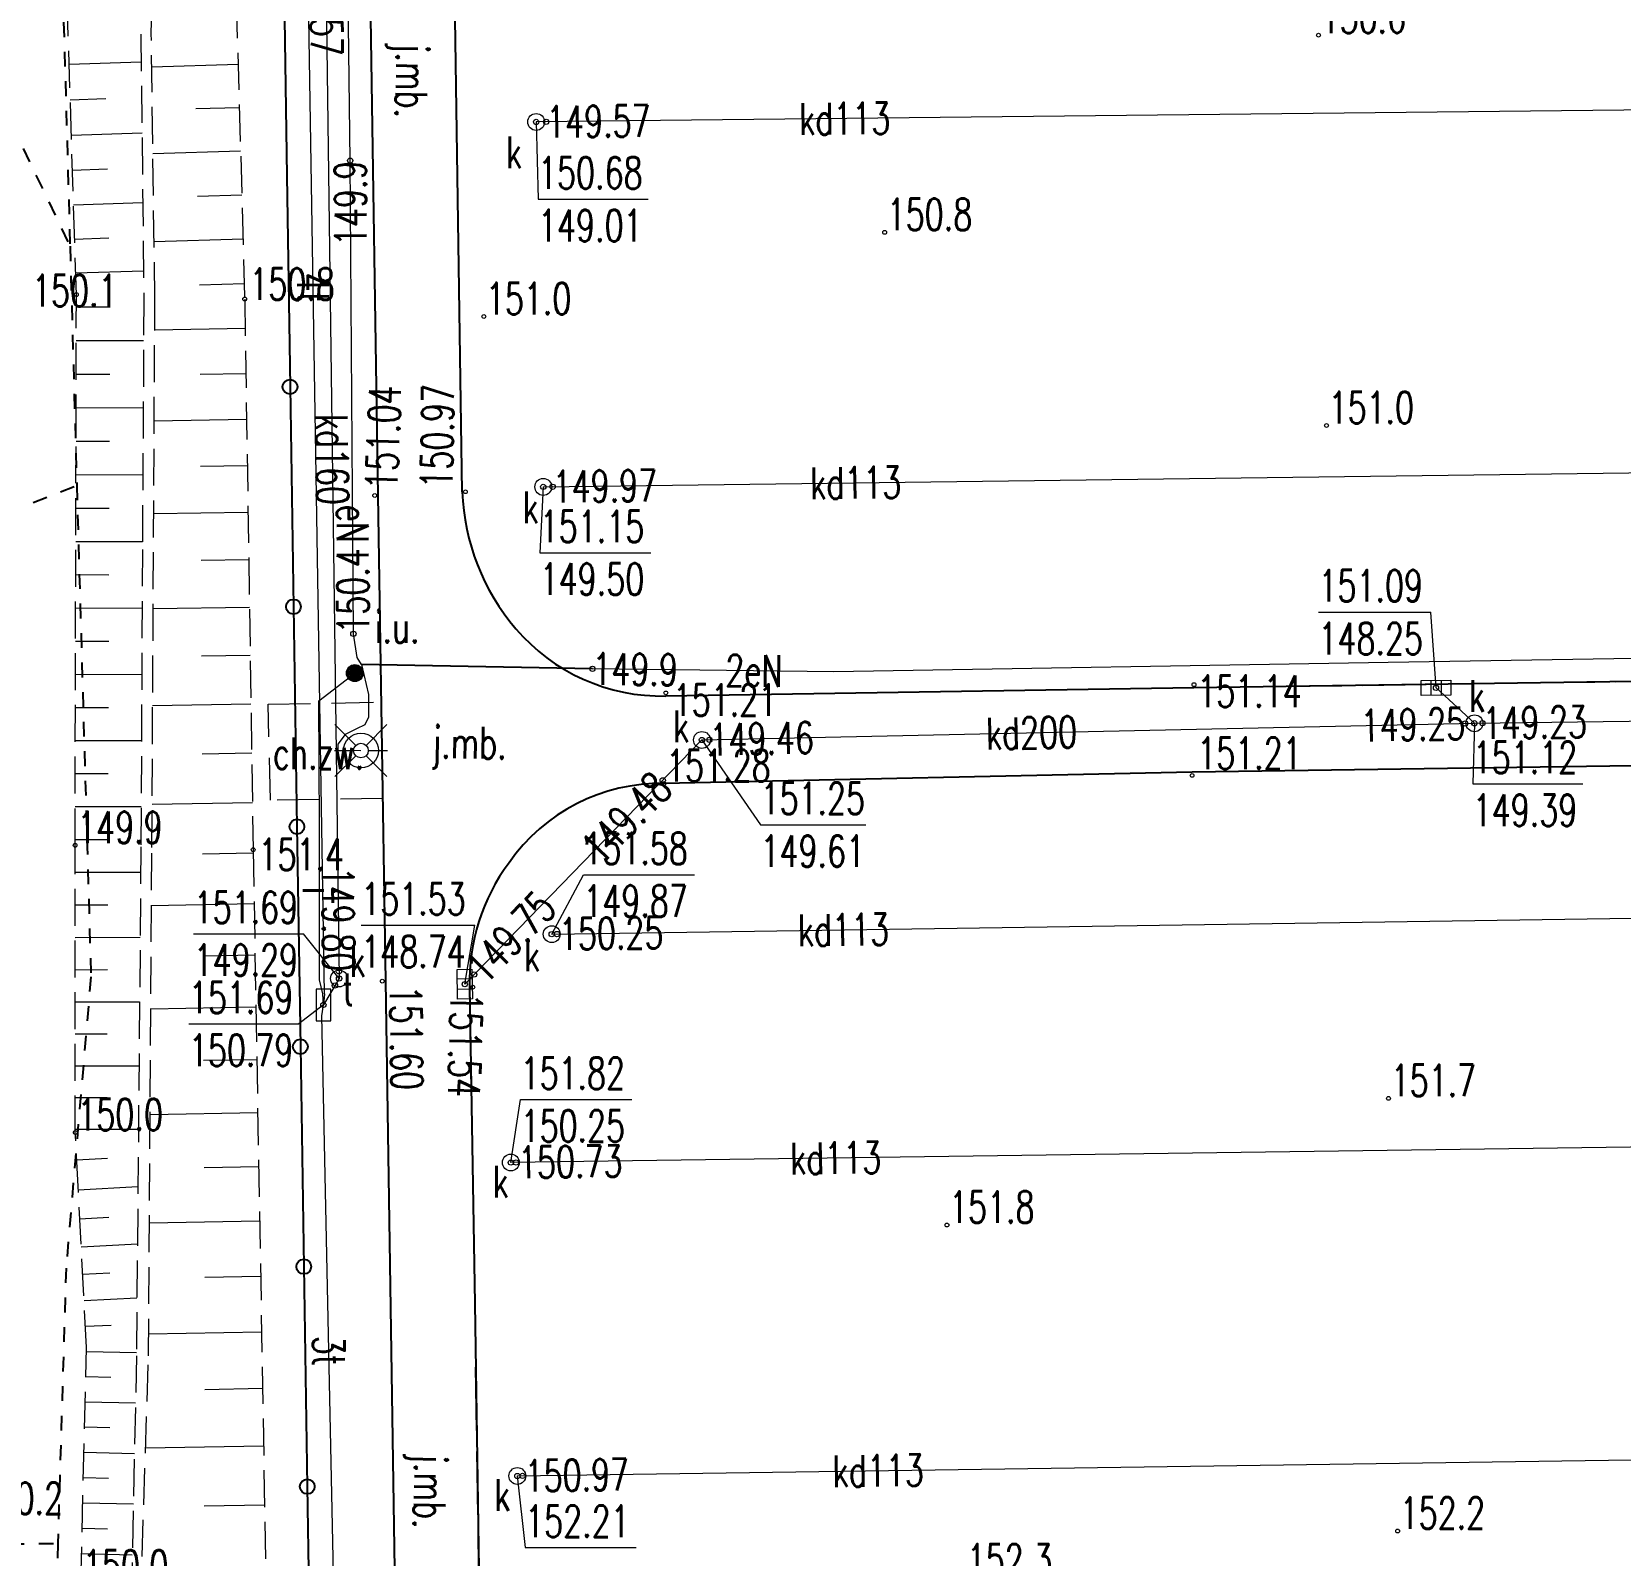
# Model space of a CAD drawing. Header units: metres. Extents: x 7583802 to 7586368, y 5958992 to 5960558.
# Drawn here: x 7585708.2 to 7585783.5, y 5959279.8 to 5959352 of the extents above; entities that cross this region are included whole.
import ezdxf
from ezdxf.enums import TextEntityAlignment as Align

# ---------------------------------------------------------------- set-up
doc = ezdxf.new("R2010")
doc.units = ezdxf.units.M
for name, pattern in [('1', [0]), ('2', [3, 2, -1]), ('3_1', [0]), ('3_BUBZ02', [2.45, 1.75, -0.7]), ('3_BUBZ02G', [2.45, 1.75, -0.7]), ('3_KTCR02', [3, 2, -1]), ('3_KTJZ01', [4, 3, -1]), ('3_KTKR01', [0]), ('4_1', [0]), ('4_SUOP03_13', [0]), ('4_SUPE_01', [0]), ('4_SUPI_01', [0]), ('4_SUPK_01', [0]), ('4_SUPT_01', [0]), ('BUF', [0]), ('GUZ', [1.4, 0.7, -0.7])]:
    doc.linetypes.add(name, pattern=pattern)
doc.layers.get('0').update_dxf_attribs({"color": 250, "linetype": 'CONTINUOUS', "lineweight": 100})
for name, color, linetype, lineweight in [('BUBZ_L_1', 7, '3_BUBZ02', 18), ('EBTPO_L_2', 7, '1', 18), ('KONTURY_L_0', 114, '2', 25), ('KTCR_E_T_1', 7, 'CONTINUOUS', 15), ('KTCR_L_1', 7, '3_KTCR02', 18), ('KTJZ_E_T_0', 7, 'CONTINUOUS', 15), ('KTJZ_L_0', 7, '3_KTJZ01', 18), ('KTKR_L_0', 7, '3_KTKR01', 25), ('KTOK_L_4', 7, 'CONTINUOUS', 25), ('RTPW_T_0', 7, 'CONTINUOUS', 15), ('RTPW_T_1', 7, 'CONTINUOUS', 15), ('SUOE_L_1', 1, '4_SUOP03_13', 25), ('SUPE_E_T_3', 1, 'CONTINUOUS', 15), ('SUPE_L_3', 1, '4_SUPE_01', 18), ('SUPI_E_T_0', 7, 'CONTINUOUS', 15), ('SUPI_L_0', 7, '4_SUPI_01', 18), ('SUPK_E_T_0', 34, 'CONTINUOUS', 15), ('SUPK_L_0', 34, '4_SUPK_01', 18), ('SUPT_E_T_0', 30, 'CONTINUOUS', 15), ('SUPT_L_0', 30, '4_SUPT_01', 18), ('SUSM_T_1', 7, 'CONTINUOUS', 18), ('SUTE_T_0', 1, 'CONTINUOUS', 18), ('SUTK_T_0', 34, 'CONTINUOUS', 18), ('SUTT_T_0', 30, 'CONTINUOUS', 18), ('SUUI_E_T_6', 7, 'CONTINUOUS', 15), ('SUUI_T_8', 7, 'CONTINUOUS', 18), ('SUUK_E_T_3', 7, 'CONTINUOUS', 15), ('SUUK_T_0', 7, 'CONTINUOUS', 18), ('SUUK_T_4', 7, 'CONTINUOUS', 13), ('SUUT_E_T_3', 7, 'CONTINUOUS', 15), ('SUUT_T_3', 7, 'CONTINUOUS', 13)]:
    doc.layers.add(name, color=color, linetype=linetype, lineweight=lineweight)
doc.styles.get("Standard").update_dxf_attribs({"font": 'Simplex.SHX', "width": 0.75})

# ---------------------------------------------------------------- blocks, each defined once
blk = doc.blocks.new('3_RTPW01')
at = {"linetype": 'CONTINUOUS'}
blk.add_circle((0, 0), 0.09, dxfattribs=at)
blk = doc.blocks.new('3_RTPW02')
at = {"linetype": 'CONTINUOUS'}
blk.add_circle((0, 0), 0.09, dxfattribs=at)
blk = doc.blocks.new('4_SUSM02')
at = {"linetype": 'CONTINUOUS'}
for p, q in [((-0.2482, 0.2459), (-1.2318, 1.2296)), ((0.2437, 0.2459), (1.2274, 1.2296)), ((-1.2542, 0), (-0.35, 0)), ((0.3456, 0), (1.2498, 0)), ((-0.2482, -0.2459), (-1.2318, -1.2296)), ((0.2437, -0.2459), (1.2274, -1.2296))]:
    blk.add_line(p, q, dxfattribs=at)
blk.add_circle((-0.0022, 0), 0.3478, dxfattribs=at)
blk = doc.blocks.new('4_SUPS01_03')
at = {"linetype": 'CONTINUOUS'}
blk.add_circle((0, 0), 0.125, dxfattribs=at)
blk = doc.blocks.new('4_SUPS01_05')
at = {"linetype": 'CONTINUOUS'}
blk.add_circle((0, 0), 0.125, dxfattribs=at)
blk = doc.blocks.new('4_SUPS01_07')
at = {"linetype": 'CONTINUOUS'}
blk.add_circle((0, 0), 0.125, dxfattribs=at)
blk = doc.blocks.new('4_SUUS31_01')
at = {"linetype": 'CONTINUOUS'}
for radius in [0.4, 0.36, 0.32, 0.28, 0.24, 0.2, 0.16, 0.12, 0.08, 0.04, 0.0114]:
    blk.add_circle((0, 0), radius, dxfattribs=at)
blk = doc.blocks.new('4_SUUS22_01')
at = {"linetype": 'CONTINUOUS'}
blk.add_circle((0, 0), 0.4, dxfattribs=at)
blk = doc.blocks.new('4_SUUS05')
at = {"linetype": 'CONTINUOUS'}
for p, q in [((-0.7, -0.35), (-0.7, 0.35)), ((-0.7, 0.35), (0.7, 0.35)), ((-0.245, 0.35), (-0.245, -0.35)), ((0.245, 0.35), (0.245, -0.35)), ((0.7, 0.35), (0.7, -0.35)), ((0.7, -0.35), (-0.7, -0.35))]:
    blk.add_line(p, q, dxfattribs=at)
blk = doc.blocks.new('4_SUUS22_01B')
at = {"linetype": 'CONTINUOUS'}
for p, q in [((0.75, 0.35), (-0.75, 0.35)), ((-0.75, 0.35), (-0.75, -0.35)), ((0.75, -0.35), (0.75, 0.35)), ((-0.75, -0.35), (0.75, -0.35))]:
    blk.add_line(p, q, dxfattribs=at)

msp = doc.modelspace()

# ---------------------------------------------------------------- linework, layer by layer
at = {"layer": 'BUBZ_L_1', "linetype": '3_BUBZ02'}
for p, q in [((7585713.83, 5959366.5), (7585713.38, 5959351.87)), ((7585713.87, 5959351.88), (7585714.26, 5959366.54)), ((7585713.38, 5959351.87), (7585713.52, 5959339.36)), ((7585714.04, 5959339.32), (7585713.87, 5959351.88)), ((7585713.52, 5959339.36), (7585713.45, 5959327.46)), ((7585713.9, 5959313.33), (7585714.04, 5959339.32)), ((7585713.45, 5959327.46), (7585713.38, 5959313.37)), ((7585713.38, 5959313.37), (7585713.17, 5959289.26)), ((7585713.74, 5959289.26), (7585713.9, 5959313.33)), ((7585713.17, 5959289.26), (7585712.87, 5959274.92)), ((7585713.28, 5959274.84), (7585713.74, 5959289.26))]:
    msp.add_line(p, q, dxfattribs=at)
at = {"layer": 'BUBZ_L_1', "linetype": '3_BUBZ02G'}
for p, q in [((7585717.76, 5959358.33), (7585718.3, 5959339.32)), ((7585710.32, 5959339.53), (7585709.83, 5959355.17)), ((7585710.26, 5959313.44), (7585710.32, 5959339.53)), ((7585718.3, 5959339.32), (7585718.7, 5959313.23)), ((7585710.27, 5959299.83), (7585710.26, 5959313.44)), ((7585718.7, 5959313.23), (7585719.34, 5959276.48)), ((7585710.8, 5959289.65), (7585710.27, 5959299.83)), ((7585710.53, 5959278.45), (7585710.8, 5959289.65))]:
    msp.add_line(p, q, dxfattribs=at)
at = {"layer": 'BUBZ_L_1', "linetype": '3_1'}
for p, q in [((7585709.978, 5959350.454), (7585713.395, 5959350.561)), ((7585717.984, 5959350.429), (7585713.891, 5959350.313)), ((7585710.031, 5959348.763), (7585711.722, 5959348.816)), ((7585718.043, 5959348.382), (7585715.981, 5959348.324)), ((7585710.083, 5959347.088), (7585713.432, 5959347.193)), ((7585718.101, 5959346.321), (7585713.947, 5959346.203)), ((7585710.135, 5959345.43), (7585711.793, 5959345.482)), ((7585710.187, 5959343.789), (7585713.469, 5959343.892)), ((7585718.16, 5959344.243), (7585716.068, 5959344.184)), ((7585710.237, 5959342.164), (7585711.862, 5959342.215)), ((7585718.22, 5959342.151), (7585714.003, 5959342.031)), ((7585710.288, 5959340.555), (7585713.505, 5959340.656)), ((7585718.279, 5959340.043), (7585716.156, 5959339.982)), ((7585710.319, 5959338.956), (7585711.918, 5959338.953)), ((7585718.321, 5959337.918), (7585714.032, 5959337.853)), ((7585710.315, 5959337.36), (7585713.508, 5959337.352)), ((7585710.311, 5959335.766), (7585711.905, 5959335.762)), ((7585718.354, 5959335.774), (7585716.187, 5959335.741)), ((7585710.308, 5959334.175), (7585713.489, 5959334.168)), ((7585718.388, 5959333.607), (7585714.009, 5959333.54)), ((7585710.304, 5959332.587), (7585711.892, 5959332.583)), ((7585710.3, 5959331.002), (7585713.471, 5959330.995)), ((7585718.421, 5959331.417), (7585716.209, 5959331.384)), ((7585710.297, 5959329.419), (7585711.879, 5959329.416)), ((7585718.455, 5959329.205), (7585713.985, 5959329.137)), ((7585710.293, 5959327.84), (7585713.452, 5959327.833)), ((7585710.289, 5959326.263), (7585711.867, 5959326.259)), ((7585718.489, 5959326.97), (7585716.231, 5959326.936)), ((7585710.286, 5959324.687), (7585713.436, 5959324.68)), ((7585718.524, 5959324.712), (7585713.961, 5959324.642)), ((7585710.282, 5959323.114), (7585711.855, 5959323.111)), ((7585718.559, 5959322.431), (7585716.254, 5959322.396)), ((7585710.279, 5959321.543), (7585713.421, 5959321.536)), ((7585710.275, 5959319.975), (7585711.844, 5959319.971)), ((7585718.594, 5959320.126), (7585713.936, 5959320.054)), ((7585710.271, 5959318.408), (7585713.405, 5959318.401)), ((7585718.63, 5959317.797), (7585716.277, 5959317.761)), ((7585710.268, 5959316.843), (7585711.833, 5959316.84)), ((7585710.264, 5959315.28), (7585713.389, 5959315.273)), ((7585718.666, 5959315.444), (7585713.911, 5959315.371)), ((7585710.261, 5959313.72), (7585711.821, 5959313.716)), ((7585718.703, 5959313.066), (7585716.3, 5959313.024)), ((7585710.261, 5959312.166), (7585713.37, 5959312.168)), ((7585710.262, 5959310.619), (7585711.809, 5959310.62)), ((7585718.745, 5959310.663), (7585713.882, 5959310.579)), ((7585710.263, 5959309.079), (7585713.343, 5959309.081)), ((7585718.787, 5959308.232), (7585716.326, 5959308.189)), ((7585710.264, 5959307.546), (7585711.797, 5959307.548)), ((7585710.265, 5959306.021), (7585713.316, 5959306.023)), ((7585718.83, 5959305.771), (7585713.849, 5959305.684)), ((7585710.267, 5959304.503), (7585711.785, 5959304.504)), ((7585710.268, 5959302.992), (7585713.29, 5959302.994)), ((7585718.873, 5959303.281), (7585716.353, 5959303.237)), ((7585710.269, 5959301.488), (7585711.773, 5959301.489)), ((7585718.917, 5959300.76), (7585713.816, 5959300.672)), ((7585710.27, 5959299.991), (7585713.263, 5959299.994)), ((7585710.337, 5959298.534), (7585711.795, 5959298.61)), ((7585718.962, 5959298.21), (7585716.38, 5959298.165)), ((7585710.411, 5959297.12), (7585713.24, 5959297.267)), ((7585710.483, 5959295.747), (7585711.855, 5959295.818)), ((7585719.007, 5959295.628), (7585713.782, 5959295.538)), ((7585710.552, 5959294.415), (7585713.216, 5959294.554)), ((7585710.619, 5959293.122), (7585711.912, 5959293.189)), ((7585719.052, 5959293.016), (7585716.408, 5959292.97)), ((7585710.685, 5959291.867), (7585713.194, 5959291.998)), ((7585710.748, 5959290.65), (7585711.966, 5959290.713)), ((7585719.098, 5959290.372), (7585713.747, 5959290.279)), ((7585710.795, 5959289.463), (7585713.171, 5959289.406)), ((7585710.767, 5959288.272), (7585711.957, 5959288.244)), ((7585719.145, 5959287.697), (7585716.416, 5959287.649)), ((7585710.738, 5959287.08), (7585713.123, 5959287.022)), ((7585710.709, 5959285.885), (7585711.904, 5959285.856)), ((7585719.192, 5959284.968), (7585713.6, 5959284.87)), ((7585710.68, 5959284.689), (7585713.073, 5959284.631)), ((7585710.652, 5959283.491), (7585711.85, 5959283.462)), ((7585710.623, 5959282.29), (7585713.023, 5959282.233)), ((7585719.241, 5959282.172), (7585716.376, 5959282.122)), ((7585710.594, 5959281.088), (7585711.796, 5959281.059)), ((7585710.565, 5959279.884), (7585712.973, 5959279.826))]:
    msp.add_line(p, q, dxfattribs=at)
at = {"layer": 'EBTPO_L_2', "linetype": 'BUF', "lineweight": 18}
msp.add_circle((7585723.81, 5959317.93), 0.825, dxfattribs=at)
at = {"layer": 'KONTURY_L_0', "linetype": 'GUZ'}
for p, q in [((7585685.46, 5959393.19), (7585710.02, 5959341.82)), ((7585709.48, 5959360.83), (7585710.02, 5959341.82)), ((7585710.02, 5959341.82), (7585710.34, 5959330.49)), ((7585703.06, 5959327.62), (7585710.34, 5959330.49)), ((7585710.34, 5959330.49), (7585711.01, 5959307.21)), ((7585711.01, 5959307.21), (7585709.83, 5959293.41)), ((7585709.83, 5959293.41), (7585709.44, 5959280.36)), ((7585705.74, 5959280.34), (7585709.44, 5959280.36)), ((7585709.44, 5959280.36), (7585707.73, 5959222.61))]:
    msp.add_line(p, q, dxfattribs=at)
at = {"layer": 'KTCR_L_1', "linetype": '3_KTCR02'}
for p, q in [((7585719.41, 5959320.12), (7585724.767, 5959320.22)), ((7585719.52, 5959315.58), (7585719.41, 5959320.12)), ((7585724.767, 5959320.22), (7585724.837, 5959315.66)), ((7585724.837, 5959315.66), (7585719.52, 5959315.58))]:
    msp.add_line(p, q, dxfattribs=at)
at = {"layer": 'KTJZ_L_0', "linetype": '3_KTJZ01'}
for p, q in [((7585724.23, 5959355.03), (7585724.61, 5959330.01)), ((7585728.61, 5959330.19), (7585728.23, 5959355.2)), ((7585724.61, 5959330.01), (7585724.767, 5959320.22)), ((7585763.29, 5959320.9), (7585788.29, 5959321.26)), ((7585738.26, 5959320.51), (7585763.29, 5959320.9)), ((7585724.767, 5959320.22), (7585724.77, 5959320.02)), ((7585724.77, 5959320.02), (7585724.837, 5959315.66)), ((7585788.21, 5959317.27), (7585763.2, 5959316.9)), ((7585763.2, 5959316.9), (7585738.17, 5959316.37)), ((7585724.837, 5959315.66), (7585724.97, 5959307)), ((7585724.97, 5959307), (7585725.47, 5959273.97)), ((7585729.2, 5959291.73), (7585728.96, 5959306.72)), ((7585729.47, 5959273.72), (7585729.2, 5959291.73))]:
    msp.add_line(p, q, dxfattribs=at)
for centre, radius, start, end in [((7585739.196, 5959330.591), 10.594, 182.16971, 220.57819), ((7585738.074, 5959329.614), 9.106, 220.50295, 271.16895), ((7585738.024, 5959307.61), 8.761, 89.04767, 145.20097), ((7585738.235, 5959307.017), 9.28, 142.93753, 181.83451)]:
    msp.add_arc(centre, radius, start, end, dxfattribs=at)
at = {"layer": 'KTKR_L_0', "linetype": '3_KTKR01'}
for p, q in [((7585724.23, 5959355.03), (7585724.61, 5959330.01)), ((7585728.61, 5959330.19), (7585728.23, 5959355.2)), ((7585724.61, 5959330.01), (7585724.77, 5959320.02)), ((7585788.29, 5959321.26), (7585763.29, 5959320.9)), ((7585763.29, 5959320.9), (7585738.26, 5959320.51)), ((7585724.77, 5959320.02), (7585724.97, 5959307)), ((7585788.21, 5959317.27), (7585763.2, 5959316.9)), ((7585763.2, 5959316.9), (7585738.17, 5959316.37)), ((7585724.97, 5959307), (7585725.47, 5959273.97)), ((7585728.96, 5959306.72), (7585729.2, 5959291.73)), ((7585729.2, 5959291.73), (7585729.47, 5959273.72))]:
    msp.add_line(p, q, dxfattribs=at)
for centre, radius, start, end in [((7585739.196, 5959330.591), 10.594, 182.16971, 220.57819), ((7585738.074, 5959329.614), 9.106, 220.50295, 271.16895), ((7585738.024, 5959307.61), 8.761, 89.04767, 145.20097), ((7585738.235, 5959307.017), 9.28, 142.93753, 181.83451)]:
    msp.add_arc(centre, radius, start, end, dxfattribs=at)
at = {"layer": 'KTOK_L_4'}
for p, q in [((7585720.16, 5959354.548), (7585720.29, 5959345.16)), ((7585720.29, 5959345.16), (7585720.447, 5959335.161)), ((7585720.447, 5959335.161), (7585720.61, 5959324.741)), ((7585720.61, 5959324.741), (7585720.773, 5959314.321)), ((7585720.773, 5959314.321), (7585720.937, 5959303.901)), ((7585720.937, 5959303.901), (7585721.1, 5959293.481)), ((7585721.1, 5959293.481), (7585721.263, 5959283.06)), ((7585721.263, 5959283.06), (7585721.427, 5959272.64))]:
    msp.add_line(p, q, dxfattribs=at)
for centre in [(7585720.447, 5959335.161), (7585720.61, 5959324.741), (7585720.773, 5959314.321), (7585720.937, 5959303.901), (7585721.1, 5959293.481), (7585721.263, 5959283.06)]:
    msp.add_circle(centre, 0.35, dxfattribs=at)
at = {"layer": 'SUOE_L_1', "linetype": '4_1'}
msp.add_line((7585734.78, 5959321.8), (7585723.84, 5959322), dxfattribs=at)
at = {"layer": 'SUPE_L_3', "linetype": '4_SUPE_01'}
for p, q in [((7585723.3, 5959345.88), (7585723.01, 5959368.58)), ((7585723.45, 5959323.46), (7585723.3, 5959345.88)), ((7585723.63, 5959322.34), (7585723.45, 5959323.46)), ((7585723.84, 5959322), (7585723.63, 5959322.34)), ((7585734.78, 5959321.8), (7585723.84, 5959322)), ((7585723.84, 5959322), (7585724.16, 5959320.59)), ((7585746.22, 5959321.66), (7585734.78, 5959321.8)), ((7585772.5, 5959322.1), (7585746.22, 5959321.66)), ((7585789.4, 5959322.38), (7585772.5, 5959322.1)), ((7585724.16, 5959320.59), (7585724.16, 5959319.51)), ((7585724.16, 5959319.51), (7585723.99, 5959319.15)), ((7585723.59, 5959318.96), (7585723.06, 5959318.69)), ((7585723.99, 5959319.15), (7585723.59, 5959318.96)), ((7585723.06, 5959318.69), (7585722.71, 5959318.23)), ((7585722.71, 5959318.23), (7585722.71, 5959317.94)), ((7585722.71, 5959317.94), (7585723.81, 5959317.93))]:
    msp.add_line(p, q, dxfattribs=at)
at = {"layer": 'SUPI_L_0', "linetype": '4_1'}
for p, q in [((7585721.82, 5959320.28), (7585723.52, 5959321.6)), ((7585721.84, 5959314.34), (7585721.82, 5959320.28)), ((7585721.84, 5959307.07), (7585721.84, 5959314.34)), ((7585722, 5959306.41), (7585721.84, 5959307.07)), ((7585722.03, 5959305.88), (7585722, 5959306.41))]:
    msp.add_line(p, q, dxfattribs=at)
at = {"layer": 'SUPK_L_0', "linetype": '4_1'}
for p, q in [((7585722.12, 5959356.3), (7585722.77, 5959307.13)), ((7585865.32, 5959349.14), (7585732.11, 5959347.71)), ((7585732.45, 5959330.42), (7585790.57, 5959331.18)), ((7585776.58, 5959319.22), (7585774.76, 5959320.9)), ((7585776.58, 5959319.22), (7585824.03, 5959319.89)), ((7585739.97, 5959318.43), (7585776.58, 5959319.22)), ((7585728.73, 5959306.86), (7585739.97, 5959318.43)), ((7585732.85, 5959309.23), (7585872.44, 5959311.28)), ((7585722.77, 5959307.13), (7585722.03, 5959305.88)), ((7585872.67, 5959300.37), (7585730.91, 5959298.41)), ((7585731.22, 5959283.56), (7585872.76, 5959285.63))]:
    msp.add_line(p, q, dxfattribs=at)
at = {"layer": 'SUPT_L_0', "linetype": '4_SUPT_01'}
for p, q in [((7585722.075, 5959306.41), (7585721.315, 5959354.326)), ((7585722.075, 5959306.41), (7585722.03, 5959305.88)), ((7585721.955, 5959305.36), (7585722.03, 5959305.88)), ((7585722.945, 5959257.815), (7585721.955, 5959305.36))]:
    msp.add_line(p, q, dxfattribs=at)
at = {"layer": 'SUTK_T_0', "linetype": 'CONTINUOUS'}
for p, q in [((7585732.11, 5959347.71), (7585732.204, 5959344.048)), ((7585732.204, 5959344.048), (7585737.416, 5959344.048)), ((7585732.45, 5959330.42), (7585732.283, 5959327.301)), ((7585732.283, 5959327.301), (7585737.548, 5959327.301)), ((7585769.192, 5959324.486), (7585774.512, 5959324.486)), ((7585774.76, 5959320.9), (7585774.512, 5959324.486)), ((7585776.58, 5959319.22), (7585776.503, 5959316.352)), ((7585739.97, 5959318.43), (7585742.748, 5959314.412)), ((7585776.503, 5959316.352), (7585781.715, 5959316.352)), ((7585742.748, 5959314.412), (7585747.742, 5959314.412)), ((7585732.85, 5959309.23), (7585734.351, 5959312.044)), ((7585734.351, 5959312.044), (7585739.617, 5959312.044)), ((7585715.879, 5959309.248), (7585721.091, 5959309.248)), ((7585722.77, 5959307.13), (7585721.091, 5959309.248)), ((7585723.824, 5959309.652), (7585729.199, 5959309.652)), ((7585728.73, 5959306.86), (7585729.199, 5959309.652)), ((7585730.91, 5959298.41), (7585731.375, 5959301.392)), ((7585731.375, 5959301.392), (7585736.641, 5959301.392)), ((7585731.22, 5959283.56), (7585731.593, 5959280.168)), ((7585731.593, 5959280.168), (7585736.859, 5959280.168))]:
    msp.add_line(p, q, dxfattribs=at)
at = {"layer": 'SUTT_T_0', "linetype": 'CONTINUOUS'}
for p in [(7585722.03, 5959305.88), (7585715.654, 5959304.979)]:
    msp.add_line(p, (7585720.866, 5959304.979), dxfattribs=at)

# ---------------------------------------------------------------- block references
at = {"layer": 'RTPW_T_0'}
for p in [(7585769.19, 5959351.82), (7585748.63, 5959342.48), (7585710.32, 5959339.53), (7585718.3, 5959339.32), (7585729.63, 5959338.49), (7585769.57, 5959333.33), (7585710.26, 5959313.44), (7585718.7, 5959313.23), (7585772.51, 5959301.45), (7585710.27, 5959299.83), (7585751.58, 5959295.45), (7585772.94, 5959280.95)]:
    msp.add_blockref('3_RTPW01', p, dxfattribs=at)
at = {"layer": 'RTPW_T_1'}
for p in [(7585724.46, 5959330.01), (7585728.76, 5959330.19), (7585763.29, 5959321.05), (7585738.26, 5959320.66), (7585738.17, 5959316.37), (7585763.2, 5959316.75), (7585724.82, 5959307), (7585729.11, 5959306.72)]:
    msp.add_blockref('3_RTPW02', p, dxfattribs=at)
at = {"layer": 'SUSM_T_1'}
msp.add_blockref('4_SUSM02', (7585723.81, 5959317.93), dxfattribs=at)
at = {"layer": 'SUTE_T_0'}
for p in [(7585723.3, 5959345.88), (7585723.45, 5959323.46), (7585734.78, 5959321.8)]:
    msp.add_blockref('4_SUPS01_03', p, dxfattribs=at)
at = {"layer": 'SUTK_T_0'}
for p in [(7585732.11, 5959347.71), (7585732.586, 5959347.715), (7585732.45, 5959330.42), (7585732.894, 5959330.426), (7585774.76, 5959320.9), (7585776.144, 5959319.211), (7585776.58, 5959319.22), (7585776.966, 5959319.225), (7585739.97, 5959318.43), (7585740.326, 5959318.438), (7585738.112, 5959316.517), (7585732.85, 5959309.23), (7585733.1, 5959309.234), (7585722.766, 5959307.47), (7585729.177, 5959307.32), (7585722.574, 5959306.799), (7585722.77, 5959307.13), (7585728.73, 5959306.86), (7585730.91, 5959298.41), (7585731.16, 5959298.413), (7585731.22, 5959283.56), (7585731.47, 5959283.564)]:
    msp.add_blockref('4_SUPS01_05', p, dxfattribs=at)
at = {"layer": 'SUTT_T_0'}
msp.add_blockref('4_SUPS01_07', (7585722.03, 5959305.88), dxfattribs=at)
at = {"layer": 'SUUI_T_8'}
msp.add_blockref('4_SUUS31_01', (7585723.52, 5959321.6), dxfattribs=at)
at = {"layer": 'SUUK_T_0'}
for p, rotation in [((7585774.76, 5959320.9), 0.5170353022573102), ((7585728.73, 5959306.86), 270.79225162791914)]:
    msp.add_blockref('4_SUUS05', p, dxfattribs=dict(at, rotation=rotation))
at = {"layer": 'SUUK_T_4'}
for p in [(7585732.11, 5959347.71), (7585732.45, 5959330.42), (7585776.58, 5959319.22), (7585739.97, 5959318.43), (7585732.85, 5959309.23), (7585722.77, 5959307.13), (7585730.91, 5959298.41), (7585731.22, 5959283.56)]:
    msp.add_blockref('4_SUUS22_01', p, dxfattribs=at)
at = {"layer": 'SUUT_T_3', "rotation": 270.09173376626427}
msp.add_blockref('4_SUUS22_01B', (7585722.03, 5959305.88), dxfattribs=at)

# ---------------------------------------------------------------- texts
at = {"layer": 'KTCR_E_T_1', "width": 0.7}
msp.add_text('ch.zw.', height=1.5, dxfattribs=at).set_placement((7585721.797, 5959317.8), align=Align.MIDDLE)
at = {"layer": 'KTJZ_E_T_0', "width": 0.7}
for rotation, p in [(268.75464, (7585726.003, 5959349.671)), (359.13195, (7585728.941, 5959318.092)), (268.69805, (7585726.86, 5959282.841))]:
    msp.add_text('j.mb.', height=1.5, rotation=rotation, dxfattribs=at).set_placement(p, align=Align.MIDDLE)
at = {"layer": 'RTPW_T_0', "width": 0.7}
for s, p in [('150.6', (7585769.29, 5959351.92)), ('150.8', (7585748.73, 5959342.58)), ('150.8', (7585718.52, 5959339.282)), ('150.1', (7585708.217, 5959338.969)), ('151.0', (7585729.73, 5959338.59)), ('151.0', (7585769.67, 5959333.43)), ('149.9', (7585710.36, 5959313.54)), ('151.4', (7585718.955, 5959312.254)), ('151.7', (7585772.61, 5959301.55)), ('150.0', (7585710.37, 5959299.93)), ('151.8', (7585751.68, 5959295.55)), ('150.2', (7585705.64, 5959281.75)), ('152.2', (7585773.04, 5959281.05)), ('152.3', (7585752.52, 5959278.83)), ('150.0', (7585710.63, 5959278.55))]:
    msp.add_text(s, height=1.5, dxfattribs=at).set_placement(p)
at = {"layer": 'RTPW_T_1', "width": 0.7}
for s, rotation, p in [('151.04', 87.86005, (7585725.529, 5959330.256)), ('150.97', 89.00492, (7585728.132, 5959330.328)), ('151.60', 270.86369, (7585725.167, 5959306.78)), ('151.54', 268.51919, (7585728.064, 5959306.474))]:
    msp.add_text(s, height=1.5, rotation=rotation, dxfattribs=at).set_placement(p)
for s, p in [('151.21', (7585738.586, 5959319.568)), ('151.14', (7585763.443, 5959319.991)), ('151.28', (7585738.27, 5959316.47)), ('151.21', (7585763.443, 5959317.05))]:
    msp.add_text(s, height=1.5, dxfattribs=at).set_placement(p)
at = {"layer": 'SUPE_E_T_3', "width": 0.7}
for s, rotation, p in [('eN', 270.37054, (7585723.412, 5959328.676)), ('2eN', 359.27864, (7585742.43, 5959321.706))]:
    msp.add_text(s, height=1.5, rotation=rotation, dxfattribs=at).set_placement(p, align=Align.MIDDLE)
at = {"layer": 'SUPI_E_T_0', "width": 0.7}
msp.add_text('i', height=1.5, rotation=270, dxfattribs=at).set_placement((7585721.84, 5959311.293), align=Align.MIDDLE)
at = {"layer": 'SUPK_E_T_0', "width": 0.7}
for s, rotation, p in [('kd113', 0.61503, (7585746.739, 5959347.867)), ('kd160', 270.75738, (7585722.445, 5959331.723)), ('kd113', 0.74918, (7585747.259, 5959330.614)), ('kd200', 1.23617, (7585755.587, 5959318.767)), ('kd113', 0.84139, (7585746.677, 5959309.433)), ('kd113', 0.79213, (7585746.31, 5959298.623)), ('kd113', 0.83789, (7585748.323, 5959283.81))]:
    msp.add_text(s, height=1.5, rotation=rotation, dxfattribs=at).set_placement(p, align=Align.MIDDLE)
at = {"layer": 'SUPT_E_T_0', "width": 0.7}
for s, rotation, p in [('4t', 270.9087, (7585721.545, 5959339.848)), ('3t', 271.19286, (7585722.285, 5959289.488))]:
    msp.add_text(s, height=1.5, rotation=rotation, dxfattribs=at).set_placement(p, align=Align.MIDDLE)
at = {"layer": 'SUTE_T_0', "width": 0.7}
msp.add_text('149.9', height=1.5, rotation=90.37309, dxfattribs=at).set_placement((7585723.3, 5959345.88), align=Align.MIDDLE_RIGHT)
for s, rotation, p in [('150.4', 90.62627, (7585723.45, 5959323.46)), ('149.9', 359.27864, (7585734.78, 5959321.8))]:
    msp.add_text(s, height=1.5, rotation=rotation, dxfattribs=at).set_placement(p, align=Align.MIDDLE_LEFT)
at = {"layer": 'SUTK_T_0', "width": 0.7}
for s, rotation, p in [('148.57', 270.75738, (7585722.127, 5959355.792)), ('149.57', 0.61503, (7585732.586, 5959347.715)), ('149.97', 0.74918, (7585732.894, 5959330.426)), ('149.23', 0.80896, (7585776.966, 5959319.225)), ('149.46', 1.23617, (7585740.326, 5959318.438)), ('149.75', 45.82887, (7585729.177, 5959307.32)), ('150.25', 0.84139, (7585733.192, 5959309.235)), ('150.73', 0.79213, (7585731.253, 5959298.415)), ('150.97', 0.83789, (7585731.564, 5959283.565))]:
    msp.add_text(s, height=1.5, rotation=rotation, dxfattribs=at).set_placement(p, align=Align.MIDDLE_LEFT)
for s, p in [('150.68', (7585732.204, 5959346.048)), ('149.01', (7585732.204, 5959343.548)), ('151.15', (7585732.283, 5959329.301)), ('149.50', (7585732.283, 5959326.801)), ('151.09', (7585769.192, 5959326.486)), ('148.25', (7585769.192, 5959323.986)), ('151.12', (7585776.503, 5959318.352)), ('151.25', (7585742.748, 5959316.412)), ('149.39', (7585776.503, 5959315.852)), ('151.58', (7585734.351, 5959314.044)), ('149.61', (7585742.748, 5959313.912)), ('151.69', (7585715.879, 5959311.248)), ('151.53', (7585723.824, 5959311.652)), ('149.87', (7585734.351, 5959311.544)), ('148.74', (7585723.824, 5959309.152)), ('149.29', (7585715.879, 5959308.748)), ('151.82', (7585731.375, 5959303.392)), ('150.25', (7585731.375, 5959300.892)), ('152.21', (7585731.593, 5959282.168))]:
    msp.add_text(s, height=1.5, dxfattribs=at).set_placement(p, align=Align.TOP_LEFT)
for s, rotation, p in [('149.25', 1.23617, (7585776.144, 5959319.211)), ('149.48', 45.82799, (7585738.112, 5959316.517)), ('149.80', 270.75738, (7585722.766, 5959307.47))]:
    msp.add_text(s, height=1.5, rotation=rotation, dxfattribs=at).set_placement(p, align=Align.MIDDLE_RIGHT)
at = {"layer": 'SUTT_T_0', "width": 0.7}
for s, p in [('151.69', (7585715.654, 5959306.979)), ('150.79', (7585715.654, 5959304.479))]:
    msp.add_text(s, height=1.5, dxfattribs=at).set_placement(p, align=Align.TOP_LEFT)
at = {"layer": 'SUUI_E_T_6', "width": 0.7}
msp.add_text('i.u.', height=1.5, dxfattribs=at).set_placement((7585724.469, 5959323.039))
at = {"layer": 'SUUK_E_T_3', "width": 0.7}
for p in [(7585731.448, 5959347.025), (7585732.237, 5959330.198), (7585732.303, 5959308.978), (7585730.811, 5959298.252), (7585730.895, 5959283.416)]:
    msp.add_text('k', height=1.5, dxfattribs=at).set_placement(p, align=Align.TOP_RIGHT)
for p in [(7585776.323, 5959319.771), (7585723.274, 5959307.207)]:
    msp.add_text('k', height=1.5, dxfattribs=at).set_placement(p)
msp.add_text('k', height=1.5, dxfattribs=at).set_placement((7585739.369, 5959318.326), align=Align.RIGHT)
at = {"layer": 'SUUT_E_T_3', "width": 0.7}
msp.add_text('t', height=1.5, dxfattribs=at).set_placement((7585722.928, 5959305.868))

doc.saveas('drawing.dxf')
